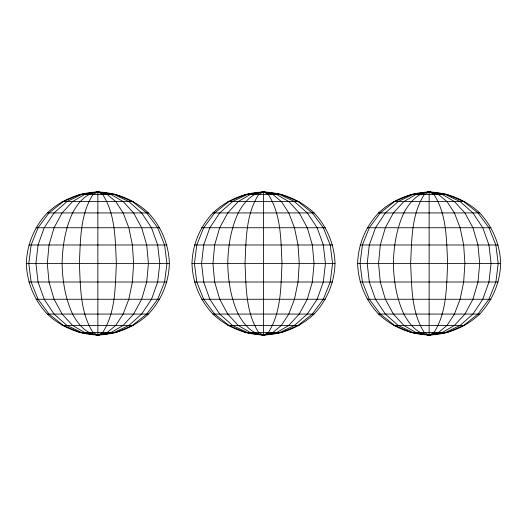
<?xml version="1.0" encoding="UTF-8"?>
<svg xmlns="http://www.w3.org/2000/svg" width="527" height="527" viewBox="0 0 527 527"><rect width="100%" height="100%" fill="white"/><g stroke="black" fill="none" stroke-linecap="round" stroke-linejoin="round"><path stroke-width="0.79" d="M26.35 263.5C26.897 244.633 34.341 226.656 47.298 212.934C61.02 199.977 78.997 192.533 97.864 191.986C116.73 192.533 134.708 199.977 148.43 212.934C161.387 226.656 168.831 244.633 169.378 263.5C168.831 282.367 161.387 300.344 148.43 314.066C134.708 327.023 116.73 334.467 97.864 335.014C78.997 334.467 61.02 327.023 47.298 314.066C34.341 300.344 26.897 282.367 26.35 263.5L169.378 263.5M191.986 263.5C192.533 244.633 199.977 226.656 212.934 212.934C226.656 199.977 244.633 192.533 263.5 191.986C282.367 192.533 300.344 199.977 314.066 212.934C327.023 226.656 334.467 244.633 335.014 263.5C334.467 282.367 327.023 300.344 314.066 314.066C300.344 327.023 282.367 334.467 263.5 335.014C244.633 334.467 226.656 327.023 212.934 314.066C199.977 300.344 192.533 282.367 191.986 263.5L335.014 263.5M357.622 263.5C358.169 244.633 365.613 226.656 378.57 212.934C392.292 199.977 410.269 192.533 429.136 191.986C448.003 192.533 465.98 199.977 479.702 212.934C492.659 226.656 500.103 244.633 500.65 263.5C500.103 282.367 492.659 300.344 479.702 314.066C465.98 327.023 448.003 334.467 429.136 335.014C410.269 334.467 392.292 327.023 378.57 314.066C365.613 300.344 358.169 282.367 357.622 263.5L500.65 263.5M97.864 191.986L93.075 194.423C79.972 214.641 80.559 240.272 79.353 263.5C80.559 286.728 79.972 312.359 93.075 332.577L97.864 335.014L115.742 332.577L132.402 325.436L146.71 314.066L157.685 299.257L164.589 282.011L166.94 263.5L164.589 244.989L157.685 227.743L146.71 212.934L132.402 201.564L115.742 194.423L97.864 191.986L79.985 194.423L63.326 201.564L49.018 212.934L38.043 227.743L31.139 244.989L28.787 263.5L31.139 282.011L38.043 299.257L49.018 314.066L63.326 325.436L79.985 332.577L97.864 335.014L113.891 332.577L128.832 325.436L141.658 314.066L151.499 299.257L157.685 282.011L159.793 263.5L157.685 244.989L151.499 227.743L141.658 212.934L128.832 201.564L113.891 194.423L97.864 191.986L81.837 194.423L66.896 201.564L54.07 212.934L44.228 227.743L38.043 244.989L35.928 263.5L38.043 282.011L44.228 299.257L54.07 314.066L66.896 325.436L81.837 332.577L97.864 335.014L110.953 332.577L123.147 325.436L133.621 314.066L141.658 299.257L146.71 282.011L148.43 263.5L146.71 244.989L141.658 227.743L133.621 212.934L123.147 201.564L110.953 194.423L97.864 191.986L84.775 194.423L72.581 201.564L62.107 212.934L54.07 227.743L49.018 244.989L47.298 263.5L49.018 282.011L54.07 299.257L62.107 314.066L72.581 325.436L84.775 332.577L97.864 335.014L107.119 332.577L115.742 325.436L123.147 314.066L128.832 299.257L132.402 282.011L133.621 263.5L132.402 244.989L128.832 227.743L123.147 212.934L115.742 201.564L107.119 194.423L97.864 191.986C85.796 192.968 77.97 203.079 72.581 212.934C65.249 228.771 62.463 246.162 62.107 263.5C62.463 280.838 65.249 298.229 72.581 314.066C77.97 323.921 85.796 334.032 97.864 335.014L102.653 332.577C115.756 312.359 115.169 286.728 116.375 263.5C115.169 240.272 115.756 214.641 102.653 194.423L97.864 191.986L97.864 335.014M263.5 191.986L258.711 194.423C245.608 214.641 246.195 240.272 244.989 263.5C246.195 286.728 245.608 312.359 258.711 332.577L263.5 335.014L281.378 332.577L298.038 325.436L312.346 314.066L323.321 299.257L330.225 282.011L332.577 263.5L330.225 244.989L323.321 227.743L312.346 212.934L298.038 201.564L281.378 194.423L263.5 191.986L245.622 194.423L228.962 201.564L214.654 212.934L203.679 227.743L196.775 244.989L194.423 263.5L196.775 282.011L203.679 299.257L214.654 314.066L228.962 325.436L245.622 332.577L263.5 335.014L279.527 332.577L294.468 325.436L307.294 314.066L317.135 299.257L323.321 282.011L325.436 263.5L323.321 244.989L317.135 227.743L307.294 212.934L294.468 201.564L279.527 194.423L263.5 191.986L247.473 194.423L232.532 201.564L219.706 212.934L209.865 227.743L203.679 244.989L201.564 263.5L203.679 282.011L209.865 299.257L219.706 314.066L232.532 325.436L247.473 332.577L263.5 335.014L276.589 332.577L288.783 325.436L299.257 314.066L307.294 299.257L312.346 282.011L314.066 263.5L312.346 244.989L307.294 227.743L299.257 212.934L288.783 201.564L276.589 194.423L263.5 191.986L250.411 194.423L238.217 201.564L227.743 212.934L219.706 227.743L214.654 244.989L212.934 263.5L214.654 282.011L219.706 299.257L227.743 314.066L238.217 325.436L250.411 332.577L263.5 335.014L272.755 332.577L281.378 325.436L288.783 314.066L294.468 299.257L298.038 282.011L299.257 263.5L298.038 244.989L294.468 227.743L288.783 212.934L281.378 201.564L272.755 194.423L263.5 191.986C251.432 192.968 243.612 203.079 238.217 212.934C230.885 228.771 228.099 246.162 227.743 263.5C228.099 280.838 230.885 298.229 238.217 314.066C243.612 323.921 251.432 334.032 263.5 335.014L268.289 332.577C281.392 312.359 280.805 286.728 282.011 263.5C280.805 240.272 281.392 214.641 268.289 194.423L263.5 191.986L263.5 335.014M429.136 191.986L424.347 194.423C411.244 214.641 411.831 240.272 410.625 263.5C411.831 286.728 411.244 312.359 424.347 332.577L429.136 335.014L447.015 332.577L463.674 325.436L477.982 314.066L488.957 299.257L495.861 282.011L498.213 263.5L495.861 244.989L488.957 227.743L477.982 212.934L463.674 201.564L447.015 194.423L429.136 191.986L411.258 194.423L394.598 201.564L380.29 212.934L369.315 227.743L362.411 244.989L360.06 263.5L362.411 282.011L369.315 299.257L380.29 314.066L394.598 325.436L411.258 332.577L429.136 335.014L445.163 332.577L460.104 325.436L472.93 314.066L482.772 299.257L488.957 282.011L491.072 263.5L488.957 244.989L482.772 227.743L472.93 212.934L460.104 201.564L445.163 194.423L429.136 191.986L413.109 194.423L398.168 201.564L385.342 212.934L375.501 227.743L369.315 244.989L367.207 263.5L369.315 282.011L375.501 299.257L385.342 314.066L398.168 325.436L413.109 332.577L429.136 335.014L442.225 332.577L454.419 325.436L464.893 314.066L472.93 299.257L477.982 282.011L479.702 263.5L477.982 244.989L472.93 227.743L464.893 212.934L454.419 201.564L442.225 194.423L429.136 191.986L416.047 194.423L403.853 201.564L393.379 212.934L385.342 227.743L380.29 244.989L378.57 263.5L380.29 282.011L385.342 299.257L393.379 314.066L403.853 325.436L416.047 332.577L429.136 335.014L438.392 332.577L447.015 325.436L454.419 314.066L460.104 299.257L463.674 282.011L464.893 263.5L463.674 244.989L460.104 227.743L454.419 212.934L447.015 201.564L438.392 194.423L429.136 191.986C417.068 192.968 409.248 203.079 403.853 212.934C396.521 228.771 393.735 246.162 393.379 263.5C393.735 280.838 396.521 298.229 403.853 314.066C409.248 323.921 417.068 334.032 429.136 335.014L433.925 332.577C447.028 312.359 446.441 286.728 447.647 263.5C446.441 240.272 447.028 214.641 433.925 194.423L429.136 191.986L429.136 335.014M79.353 194.423L116.375 194.423M244.989 194.423L282.011 194.423M410.625 194.423L447.647 194.423M62.107 201.564L133.621 201.564M227.743 201.564L299.257 201.564M393.379 201.564L464.893 201.564M47.298 212.934L148.43 212.934M212.934 212.934L314.066 212.934M378.57 212.934L479.702 212.934M35.928 227.743L159.793 227.743M201.564 227.743L325.436 227.743M367.207 227.743L491.072 227.743M28.787 244.989L166.94 244.989M194.423 244.989L332.577 244.989M360.06 244.989L498.213 244.989M28.787 282.011L166.94 282.011M194.423 282.011L332.577 282.011M360.06 282.011L498.213 282.011M35.928 299.257L159.793 299.257M201.564 299.257L325.436 299.257M367.207 299.257L491.072 299.257M47.298 314.066L148.43 314.066M212.934 314.066L314.066 314.066M378.57 314.066L479.702 314.066M62.107 325.436L133.621 325.436M227.743 325.436L299.257 325.436M393.379 325.436L464.893 325.436M79.353 332.577L116.375 332.577M244.989 332.577L282.011 332.577M410.625 332.577L447.647 332.577"/></g></svg>
